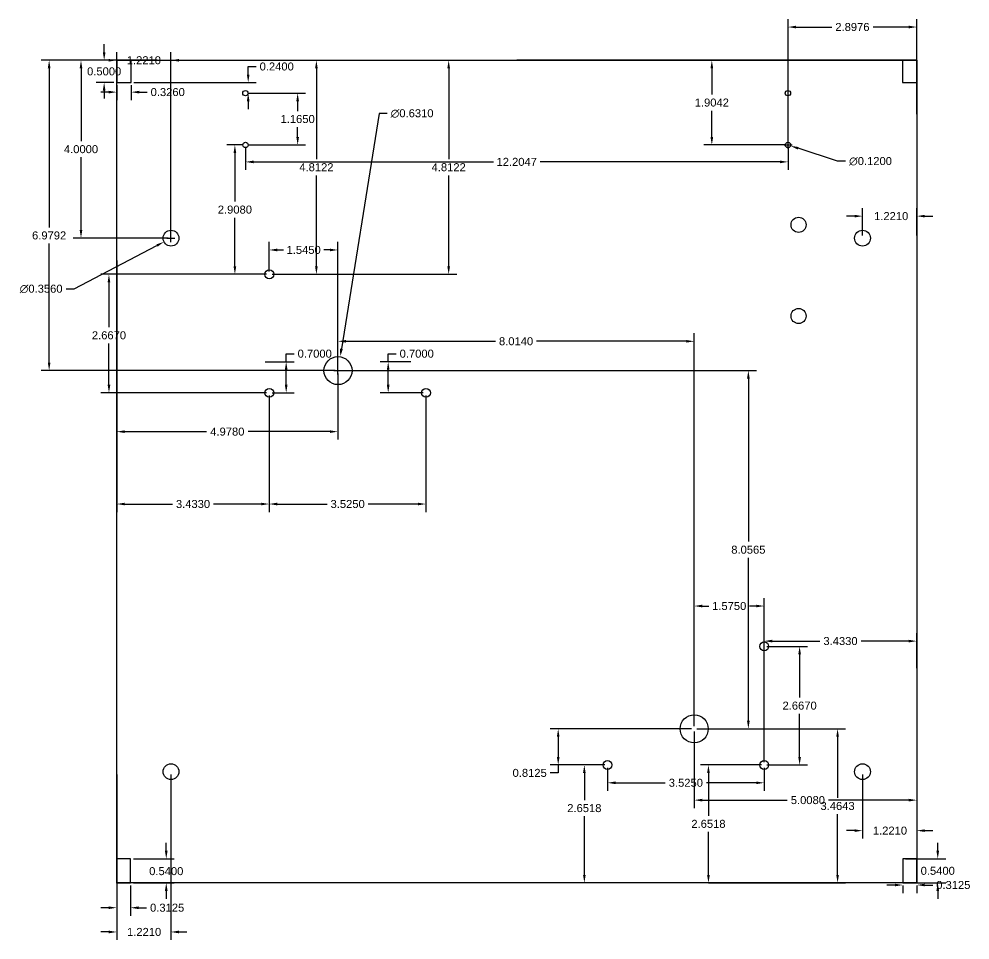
# Model space of a CAD drawing. Header units: inches. Extents: x 3.6 to 25, y 4.8 to 25.5.
import ezdxf

# ---------------------------------------------------------------- set-up
doc = ezdxf.new("R2010")
doc.units = ezdxf.units.IN
doc.header["$MEASUREMENT"] = 0
doc.layers.get('0').update_dxf_attribs({"color": 1})
doc.layers.add('dimensions', color=4, linetype='Continuous')
doc.layers.add('non-cut features', color=3, linetype='Continuous')
doc.styles.get("Standard").update_dxf_attribs({"font": 'Arial Regular.ttf'})
doc.dimstyles.get("Standard").update_dxf_attribs({"dimtxt": 0.18, "dimasz": 0.18, "dimexe": 0.18, "dimexo": 0.0625, "dimgap": 0.09, "dimtad": 0, "dimtih": 1, "dimtoh": 1, "dimdec": 4, "dimzin": 0, "dimdsep": 46, "dimtxsty": 'Standard', "dimcen": 0.09, "dimadec": 0, "dimazin": 0, "dimtfac": 1, "dimtdec": 4, "dimtofl": 0, "dimtmove": 0, "dimatfit": 3, "dimfxl": 1, "dimtolj": 1, "dimtzin": 0, "dimarcsym": 0})

# ---------------------------------------------------------------- blocks, each defined once
blk = doc.blocks.new('*D2')
at = {"layer": 'Defpoints', "color": 0, "transparency": 16777216}
for p in [(5.817, 24.573), (5.817, 20.573), (7.038, 20.573)]:
    blk.add_point(p, dxfattribs=at)
at = {"layer": 'dimensions', "color": 0, "lineweight": -2, "transparency": 16777216}
for p, q in [((5.817, 20.635), (5.817, 24.753)), ((7.038, 20.635), (7.038, 24.753)), ((5.637, 24.573), (5.457, 24.573)), ((7.218, 24.573), (7.398, 24.573))]:
    blk.add_line(p, q, dxfattribs=at)
at = {"layer": 'dimensions', "color": 0, "transparency": 16777216}
for points in [[(5.637, 24.603), (5.637, 24.543), (5.817, 24.573)], [(7.218, 24.603), (7.218, 24.543), (7.038, 24.573)]]:
    blk.add_solid(points, dxfattribs=at)
at = {"layer": 'dimensions', "color": 0, "transparency": 16777216, "insert": (6.428, 24.573), "char_height": 0.18, "attachment_point": 5}
blk.add_mtext('\\A1;1.2210', dxfattribs=at)
blk = doc.blocks.new('*D3')
at = {"layer": 'Defpoints', "color": 0, "transparency": 16777216}
for p in [(5.817, 19.573), (9.25, 17.094), (5.817, 14.593)]:
    blk.add_point(p, dxfattribs=at)
at = {"layer": 'dimensions', "color": 0, "lineweight": -2, "transparency": 16777216}
for p, q in [((5.817, 19.51), (5.817, 14.413)), ((9.25, 17.031), (9.25, 14.413)), ((5.997, 14.593), (7.072, 14.593)), ((9.07, 14.593), (7.996, 14.593))]:
    blk.add_line(p, q, dxfattribs=at)
at = {"layer": 'dimensions', "color": 0, "transparency": 16777216}
for points in [[(5.997, 14.623), (5.997, 14.563), (5.817, 14.593)], [(9.07, 14.623), (9.07, 14.563), (9.25, 14.593)]]:
    blk.add_solid(points, dxfattribs=at)
at = {"layer": 'dimensions', "color": 0, "transparency": 16777216, "insert": (7.534, 14.593), "char_height": 0.18, "attachment_point": 5}
blk.add_mtext('\\A1;3.4330', dxfattribs=at)
blk = doc.blocks.new('*D4')
at = {"layer": 'Defpoints', "color": 0, "transparency": 16777216}
for p in [(9.25, 17.094), (12.775, 17.094), (12.775, 14.593)]:
    blk.add_point(p, dxfattribs=at)
at = {"layer": 'dimensions', "color": 0, "lineweight": -2, "transparency": 16777216}
for p, q in [((9.25, 17.031), (9.25, 14.413)), ((12.775, 17.031), (12.775, 14.413)), ((9.43, 14.593), (10.551, 14.593)), ((12.595, 14.593), (11.475, 14.593))]:
    blk.add_line(p, q, dxfattribs=at)
at = {"layer": 'dimensions', "color": 0, "transparency": 16777216}
for points in [[(9.43, 14.623), (9.43, 14.563), (9.25, 14.593)], [(12.595, 14.623), (12.595, 14.563), (12.775, 14.593)]]:
    blk.add_solid(points, dxfattribs=at)
at = {"layer": 'dimensions', "color": 0, "transparency": 16777216, "insert": (11.013, 14.593), "char_height": 0.18, "attachment_point": 5}
blk.add_mtext('\\A1;3.5250', dxfattribs=at)
blk = doc.blocks.new('*D5')
at = {"layer": 'Defpoints', "color": 0, "transparency": 16777216}
for p in [(10.795, 17.594), (20.028, 17.594), (18.809, 9.537)]:
    blk.add_point(p, dxfattribs=at)
at = {"layer": 'dimensions', "color": 0, "lineweight": -2, "transparency": 16777216}
for p, q in [((10.858, 17.594), (20.208, 17.594)), ((20.028, 17.414), (20.028, 13.747)), ((20.028, 9.717), (20.028, 13.384)), ((18.872, 9.537), (20.208, 9.537))]:
    blk.add_line(p, q, dxfattribs=at)
at = {"layer": 'dimensions', "color": 0, "transparency": 16777216}
for points in [[(19.998, 17.414), (20.058, 17.414), (20.028, 17.594)], [(19.998, 9.717), (20.058, 9.717), (20.028, 9.537)]]:
    blk.add_solid(points, dxfattribs=at)
at = {"layer": 'dimensions', "color": 0, "transparency": 16777216, "insert": (20.028, 13.565), "char_height": 0.18, "attachment_point": 5}
blk.add_mtext('\\A1;8.0565', dxfattribs=at)
blk = doc.blocks.new('*D6')
at = {"layer": 'Defpoints', "color": 0, "transparency": 16777216}
for p in [(8.796, 24.573), (10.31, 24.573), (9.25, 19.76)]:
    blk.add_point(p, dxfattribs=at)
at = {"layer": 'dimensions', "color": 0, "lineweight": -2, "transparency": 16777216}
for p, q in [((8.858, 24.573), (10.49, 24.573)), ((10.31, 24.393), (10.31, 22.348)), ((10.31, 19.94), (10.31, 21.985)), ((9.313, 19.76), (10.49, 19.76))]:
    blk.add_line(p, q, dxfattribs=at)
at = {"layer": 'dimensions', "color": 0, "transparency": 16777216}
for points in [[(10.28, 24.393), (10.34, 24.393), (10.31, 24.573)], [(10.28, 19.94), (10.34, 19.94), (10.31, 19.76)]]:
    blk.add_solid(points, dxfattribs=at)
at = {"layer": 'dimensions', "color": 0, "transparency": 16777216, "insert": (10.31, 22.167), "char_height": 0.18, "attachment_point": 5}
blk.add_mtext('\\A1;4.8122', dxfattribs=at)
blk = doc.blocks.new('*D7')
at = {"layer": 'Defpoints', "color": 0, "transparency": 16777216}
for p in [(5.014, 24.573), (6.791, 24.573), (7.038, 20.573)]:
    blk.add_point(p, dxfattribs=at)
at = {"layer": 'dimensions', "color": 0, "lineweight": -2, "transparency": 16777216}
for p, q in [((6.729, 24.573), (4.834, 24.573)), ((5.014, 24.393), (5.014, 22.754)), ((5.014, 20.753), (5.014, 22.392)), ((6.976, 20.573), (4.834, 20.573))]:
    blk.add_line(p, q, dxfattribs=at)
at = {"layer": 'dimensions', "color": 0, "transparency": 16777216}
for points in [[(4.984, 24.393), (5.044, 24.393), (5.014, 24.573)], [(4.984, 20.753), (5.044, 20.753), (5.014, 20.573)]]:
    blk.add_solid(points, dxfattribs=at)
at = {"layer": 'dimensions', "color": 0, "transparency": 16777216, "insert": (5.014, 22.573), "char_height": 0.18, "attachment_point": 5}
blk.add_mtext('\\A1;4.0000', dxfattribs=at)
blk = doc.blocks.new('*D8')
at = {"layer": 'Defpoints', "color": 0, "transparency": 16777216}
for p in [(5.817, 20.135), (10.795, 17.594), (5.817, 16.221)]:
    blk.add_point(p, dxfattribs=at)
at = {"layer": 'dimensions', "color": 0, "lineweight": -2, "transparency": 16777216}
for p, q in [((5.817, 20.073), (5.817, 16.041)), ((10.795, 17.531), (10.795, 16.041)), ((5.997, 16.221), (7.839, 16.221)), ((10.615, 16.221), (8.773, 16.221))]:
    blk.add_line(p, q, dxfattribs=at)
at = {"layer": 'dimensions', "color": 0, "transparency": 16777216}
for points in [[(5.997, 16.251), (5.997, 16.191), (5.817, 16.221)], [(10.615, 16.251), (10.615, 16.191), (10.795, 16.221)]]:
    blk.add_solid(points, dxfattribs=at)
at = {"layer": 'dimensions', "color": 0, "transparency": 16777216, "insert": (8.306, 16.221), "char_height": 0.18, "attachment_point": 5}
blk.add_mtext('\\A1;4.9780', dxfattribs=at)
blk = doc.blocks.new('*D9')
at = {"layer": 'Defpoints', "color": 0, "transparency": 16777216}
for p in [(4.297, 24.573), (5.817, 24.573), (10.795, 17.594)]:
    blk.add_point(p, dxfattribs=at)
at = {"layer": 'dimensions', "color": 0, "lineweight": -2, "transparency": 16777216}
for p, q in [((5.755, 24.573), (4.117, 24.573)), ((4.297, 24.393), (4.297, 20.815)), ((4.297, 17.774), (4.297, 20.452)), ((10.733, 17.594), (4.117, 17.594))]:
    blk.add_line(p, q, dxfattribs=at)
at = {"layer": 'dimensions', "color": 0, "transparency": 16777216}
for points in [[(4.267, 24.393), (4.327, 24.393), (4.297, 24.573)], [(4.267, 17.774), (4.327, 17.774), (4.297, 17.594)]]:
    blk.add_solid(points, dxfattribs=at)
at = {"layer": 'dimensions', "color": 0, "transparency": 16777216, "insert": (4.297, 20.633), "char_height": 0.18, "attachment_point": 5}
blk.add_mtext('\\A1;6.9792', dxfattribs=at)
blk = doc.blocks.new('*D10')
at = {"layer": 'Defpoints', "color": 0, "transparency": 16777216}
for p in [(9.25, 19.76), (5.643, 17.094), (9.25, 17.094)]:
    blk.add_point(p, dxfattribs=at)
at = {"layer": 'dimensions', "color": 0, "lineweight": -2, "transparency": 16777216}
for p, q in [((9.188, 19.76), (5.463, 19.76)), ((5.643, 19.58), (5.643, 18.568)), ((5.643, 17.274), (5.643, 18.206)), ((9.188, 17.094), (5.463, 17.094))]:
    blk.add_line(p, q, dxfattribs=at)
at = {"layer": 'dimensions', "color": 0, "transparency": 16777216}
for points in [[(5.613, 19.58), (5.673, 19.58), (5.643, 19.76)], [(5.613, 17.274), (5.673, 17.274), (5.643, 17.094)]]:
    blk.add_solid(points, dxfattribs=at)
at = {"layer": 'dimensions', "color": 0, "transparency": 16777216, "insert": (5.643, 18.387), "char_height": 0.18, "attachment_point": 5}
blk.add_mtext('\\A1;2.6670', dxfattribs=at)
blk = doc.blocks.new('*D11')
at = {"layer": 'Defpoints', "color": 0, "transparency": 16777216}
for p in [(20.384, 11.392), (20.384, 8.725), (21.181, 8.725)]:
    blk.add_point(p, dxfattribs=at)
at = {"layer": 'dimensions', "color": 0, "lineweight": -2, "transparency": 16777216}
for p, q in [((20.447, 11.392), (21.361, 11.392)), ((21.181, 11.212), (21.181, 10.239)), ((21.181, 8.905), (21.181, 9.877)), ((20.447, 8.725), (21.361, 8.725))]:
    blk.add_line(p, q, dxfattribs=at)
at = {"layer": 'dimensions', "color": 0, "transparency": 16777216}
for points in [[(21.151, 11.212), (21.211, 11.212), (21.181, 11.392)], [(21.151, 8.905), (21.211, 8.905), (21.181, 8.725)]]:
    blk.add_solid(points, dxfattribs=at)
at = {"layer": 'dimensions', "color": 0, "transparency": 16777216, "insert": (21.181, 10.058), "char_height": 0.18, "attachment_point": 5}
blk.add_mtext('\\A1;2.6670', dxfattribs=at)
blk = doc.blocks.new('*D12')
at = {"layer": 'Defpoints', "color": 0, "transparency": 16777216}
for p in [(23.817, 11.573), (18.809, 9.537), (23.817, 7.933)]:
    blk.add_point(p, dxfattribs=at)
at = {"layer": 'dimensions', "color": 0, "lineweight": -2, "transparency": 16777216}
for p, q in [((23.817, 11.51), (23.817, 7.753)), ((18.809, 9.475), (18.809, 7.753)), ((18.989, 7.933), (20.904, 7.933)), ((23.637, 7.933), (21.829, 7.933))]:
    blk.add_line(p, q, dxfattribs=at)
at = {"layer": 'dimensions', "color": 0, "transparency": 16777216}
for points in [[(18.989, 7.963), (18.989, 7.903), (18.809, 7.933)], [(23.637, 7.963), (23.637, 7.903), (23.817, 7.933)]]:
    blk.add_solid(points, dxfattribs=at)
at = {"layer": 'dimensions', "color": 0, "transparency": 16777216, "insert": (21.367, 7.933), "char_height": 0.18, "attachment_point": 5}
blk.add_mtext('\\A1;5.0080', dxfattribs=at)
blk = doc.blocks.new('*D13')
at = {"layer": 'Defpoints', "color": 0, "transparency": 16777216}
for p in [(18.809, 9.537), (19.067, 6.073), (22.035, 6.073)]:
    blk.add_point(p, dxfattribs=at)
at = {"layer": 'dimensions', "color": 0, "lineweight": -2, "transparency": 16777216}
for p, q in [((18.872, 9.537), (22.215, 9.537)), ((22.035, 9.357), (22.035, 7.982)), ((22.035, 6.253), (22.035, 7.62)), ((19.13, 6.073), (22.215, 6.073))]:
    blk.add_line(p, q, dxfattribs=at)
at = {"layer": 'dimensions', "color": 0, "transparency": 16777216}
for points in [[(22.005, 9.357), (22.065, 9.357), (22.035, 9.537)], [(22.005, 6.253), (22.065, 6.253), (22.035, 6.073)]]:
    blk.add_solid(points, dxfattribs=at)
at = {"layer": 'dimensions', "color": 0, "transparency": 16777216, "insert": (22.035, 7.801), "char_height": 0.18, "attachment_point": 5}
blk.add_mtext('\\A1;3.4643', dxfattribs=at)
blk = doc.blocks.new('*D14')
at = {"layer": 'Defpoints', "color": 0, "transparency": 16777216}
for p in [(22.596, 8.573), (23.817, 8.573), (23.817, 7.247)]:
    blk.add_point(p, dxfattribs=at)
at = {"layer": 'dimensions', "color": 0, "lineweight": -2, "transparency": 16777216}
for p, q in [((22.596, 8.51), (22.596, 7.067)), ((23.817, 8.51), (23.817, 7.067)), ((22.416, 7.247), (22.236, 7.247)), ((23.997, 7.247), (24.177, 7.247))]:
    blk.add_line(p, q, dxfattribs=at)
at = {"layer": 'dimensions', "color": 0, "transparency": 16777216}
for points in [[(22.416, 7.277), (22.416, 7.217), (22.596, 7.247)], [(23.997, 7.277), (23.997, 7.217), (23.817, 7.247)]]:
    blk.add_solid(points, dxfattribs=at)
at = {"layer": 'dimensions', "color": 0, "transparency": 16777216, "insert": (23.214, 7.247), "char_height": 0.18, "attachment_point": 5}
blk.add_mtext('\\A1;1.2210', dxfattribs=at)
blk = doc.blocks.new('*D15')
at = {"layer": 'Defpoints', "color": 0, "transparency": 16777216}
for p in [(18.809, 9.537), (15.75, 8.725), (16.859, 8.725)]:
    blk.add_point(p, dxfattribs=at)
at = {"layer": 'dimensions', "color": 0, "lineweight": -2, "transparency": 16777216}
for p, q in [((18.747, 9.537), (15.57, 9.537)), ((15.75, 9.357), (15.75, 8.905)), ((16.797, 8.725), (15.57, 8.725)), ((15.75, 8.725), (15.75, 8.545)), ((15.75, 8.545), (15.57, 8.545))]:
    blk.add_line(p, q, dxfattribs=at)
at = {"layer": 'dimensions', "color": 0, "transparency": 16777216}
for points in [[(15.72, 9.357), (15.78, 9.357), (15.75, 9.537)], [(15.72, 8.905), (15.78, 8.905), (15.75, 8.725)]]:
    blk.add_solid(points, dxfattribs=at)
at = {"layer": 'dimensions', "color": 0, "transparency": 16777216, "insert": (15.108, 8.545), "char_height": 0.18, "attachment_point": 5}
blk.add_mtext('\\A1;0.8125', dxfattribs=at)
blk = doc.blocks.new('*D16')
at = {"layer": 'Defpoints', "color": 0, "transparency": 16777216}
for p in [(18.809, 12.299), (20.384, 11.392), (18.809, 9.537)]:
    blk.add_point(p, dxfattribs=at)
at = {"layer": 'dimensions', "color": 0, "lineweight": -2, "transparency": 16777216}
for p, q in [((18.809, 9.6), (18.809, 12.479)), ((20.384, 11.454), (20.384, 12.479)), ((18.989, 12.299), (19.142, 12.299)), ((20.204, 12.299), (20.051, 12.299))]:
    blk.add_line(p, q, dxfattribs=at)
at = {"layer": 'dimensions', "color": 0, "transparency": 16777216}
for points in [[(18.989, 12.329), (18.989, 12.269), (18.809, 12.299)], [(20.204, 12.329), (20.204, 12.269), (20.384, 12.299)]]:
    blk.add_solid(points, dxfattribs=at)
at = {"layer": 'dimensions', "color": 0, "transparency": 16777216, "insert": (19.597, 12.299), "char_height": 0.18, "attachment_point": 5}
blk.add_mtext('\\A1;1.5750', dxfattribs=at)
blk = doc.blocks.new('*D17')
at = {"layer": 'Defpoints', "color": 0, "transparency": 16777216}
for p in [(5.817, 8.573), (7.038, 8.573), (5.817, 4.968)]:
    blk.add_point(p, dxfattribs=at)
at = {"layer": 'dimensions', "color": 0, "lineweight": -2, "transparency": 16777216}
for p, q in [((5.817, 8.51), (5.817, 4.788)), ((7.038, 8.51), (7.038, 4.788)), ((5.637, 4.968), (5.457, 4.968)), ((7.218, 4.968), (7.398, 4.968))]:
    blk.add_line(p, q, dxfattribs=at)
at = {"layer": 'dimensions', "color": 0, "transparency": 16777216}
for points in [[(5.637, 4.998), (5.637, 4.938), (5.817, 4.968)], [(7.218, 4.998), (7.218, 4.938), (7.038, 4.968)]]:
    blk.add_solid(points, dxfattribs=at)
at = {"layer": 'dimensions', "color": 0, "transparency": 16777216, "insert": (6.434, 4.968), "char_height": 0.18, "attachment_point": 5}
blk.add_mtext('\\A1;1.2210', dxfattribs=at)
blk = doc.blocks.new('*D18')
at = {"layer": 'Defpoints', "color": 0, "transparency": 16777216}
for p in [(7.196, 20.655), (6.881, 20.49)]:
    blk.add_point(p, dxfattribs=at)
at = {"layer": 'dimensions', "color": 0, "lineweight": -2, "transparency": 16777216}
for p, q in [((6.948, 20.573), (7.128, 20.573)), ((7.038, 20.483), (7.038, 20.663)), ((4.857, 19.43), (6.721, 20.407)), ((4.677, 19.43), (4.857, 19.43))]:
    blk.add_line(p, q, dxfattribs=at)
at = {"layer": 'dimensions', "color": 0, "transparency": 16777216}
blk.add_solid([(6.707, 20.433), (6.735, 20.38), (6.881, 20.49)], dxfattribs=at)
at = {"layer": 'dimensions', "color": 0, "transparency": 16777216, "insert": (4.117, 19.43), "char_height": 0.18, "attachment_point": 5}
blk.add_mtext('\\A1;∅0.3560', dxfattribs=at)
blk = doc.blocks.new('*D19')
at = {"layer": 'Defpoints', "color": 0, "transparency": 16777216}
for p in [(23.817, 21.068), (22.596, 20.573), (23.817, 20.573)]:
    blk.add_point(p, dxfattribs=at)
at = {"layer": 'dimensions', "color": 0, "lineweight": -2, "transparency": 16777216}
for p, q in [((22.596, 20.635), (22.596, 21.248)), ((23.817, 20.635), (23.817, 21.248)), ((22.416, 21.068), (22.236, 21.068)), ((23.997, 21.068), (24.177, 21.068))]:
    blk.add_line(p, q, dxfattribs=at)
at = {"layer": 'dimensions', "color": 0, "transparency": 16777216}
for points in [[(22.416, 21.098), (22.416, 21.038), (22.596, 21.068)], [(23.997, 21.098), (23.997, 21.038), (23.817, 21.068)]]:
    blk.add_solid(points, dxfattribs=at)
at = {"layer": 'dimensions', "color": 0, "transparency": 16777216, "insert": (23.241, 21.068), "char_height": 0.18, "attachment_point": 5}
blk.add_mtext('\\A1;1.2210', dxfattribs=at)
blk = doc.blocks.new('*D20')
at = {"layer": 'Defpoints', "color": 0, "transparency": 16777216}
for p in [(23.817, 11.51), (23.817, 10.841), (20.384, 8.725)]:
    blk.add_point(p, dxfattribs=at)
at = {"layer": 'dimensions', "color": 0, "lineweight": -2, "transparency": 16777216}
for p, q in [((20.384, 8.787), (20.384, 11.69)), ((23.817, 10.904), (23.817, 11.69)), ((20.564, 11.51), (21.639, 11.51)), ((23.637, 11.51), (22.563, 11.51))]:
    blk.add_line(p, q, dxfattribs=at)
at = {"layer": 'dimensions', "color": 0, "transparency": 16777216}
for points in [[(20.564, 11.54), (20.564, 11.48), (20.384, 11.51)], [(23.637, 11.54), (23.637, 11.48), (23.817, 11.51)]]:
    blk.add_solid(points, dxfattribs=at)
at = {"layer": 'dimensions', "color": 0, "transparency": 16777216, "insert": (22.101, 11.51), "char_height": 0.18, "attachment_point": 5}
blk.add_mtext('\\A1;3.4330', dxfattribs=at)
blk = doc.blocks.new('*D21')
at = {"layer": 'Defpoints', "color": 0, "transparency": 16777216}
for p in [(18.809, 18.253), (10.795, 17.594), (18.809, 9.537)]:
    blk.add_point(p, dxfattribs=at)
at = {"layer": 'dimensions', "color": 0, "lineweight": -2, "transparency": 16777216}
for p, q in [((10.795, 17.656), (10.795, 18.433)), ((18.809, 9.6), (18.809, 18.433)), ((10.975, 18.253), (14.34, 18.253)), ((18.629, 18.253), (15.264, 18.253))]:
    blk.add_line(p, q, dxfattribs=at)
at = {"layer": 'dimensions', "color": 0, "transparency": 16777216}
for points in [[(10.975, 18.283), (10.975, 18.223), (10.795, 18.253)], [(18.629, 18.283), (18.629, 18.223), (18.809, 18.253)]]:
    blk.add_solid(points, dxfattribs=at)
at = {"layer": 'dimensions', "color": 0, "transparency": 16777216, "insert": (14.802, 18.253), "char_height": 0.18, "attachment_point": 5}
blk.add_mtext('\\A1;8.0140', dxfattribs=at)
blk = doc.blocks.new('*D22')
at = {"layer": 'Defpoints', "color": 0, "transparency": 16777216}
for p in [(9.095, 17.794), (9.63, 17.794), (9.25, 17.094)]:
    blk.add_point(p, dxfattribs=at)
at = {"layer": 'dimensions', "color": 0, "lineweight": -2, "transparency": 16777216}
for p, q in [((9.63, 17.794), (9.63, 17.974)), ((9.63, 17.974), (9.81, 17.974)), ((9.158, 17.794), (9.81, 17.794)), ((9.63, 17.274), (9.63, 17.614)), ((9.313, 17.094), (9.81, 17.094))]:
    blk.add_line(p, q, dxfattribs=at)
at = {"layer": 'dimensions', "color": 0, "transparency": 16777216}
for points in [[(9.6, 17.614), (9.66, 17.614), (9.63, 17.794)], [(9.6, 17.274), (9.66, 17.274), (9.63, 17.094)]]:
    blk.add_solid(points, dxfattribs=at)
at = {"layer": 'dimensions', "color": 0, "transparency": 16777216, "insert": (10.272, 17.974), "char_height": 0.18, "attachment_point": 5}
blk.add_mtext('\\A1;0.7000', dxfattribs=at)
blk = doc.blocks.new('*D23')
at = {"layer": 'Defpoints', "color": 0, "transparency": 16777216}
for p in [(11.925, 17.794), (12.495, 17.794), (12.775, 17.094)]:
    blk.add_point(p, dxfattribs=at)
at = {"layer": 'dimensions', "color": 0, "lineweight": -2, "transparency": 16777216}
for p, q in [((11.925, 17.794), (11.925, 17.974)), ((11.925, 17.974), (12.105, 17.974)), ((12.433, 17.794), (11.745, 17.794)), ((11.925, 17.274), (11.925, 17.614)), ((12.713, 17.094), (11.745, 17.094))]:
    blk.add_line(p, q, dxfattribs=at)
at = {"layer": 'dimensions', "color": 0, "transparency": 16777216}
for points in [[(11.895, 17.614), (11.955, 17.614), (11.925, 17.794)], [(11.895, 17.274), (11.955, 17.274), (11.925, 17.094)]]:
    blk.add_solid(points, dxfattribs=at)
at = {"layer": 'dimensions', "color": 0, "transparency": 16777216, "insert": (12.567, 17.974), "char_height": 0.18, "attachment_point": 5}
blk.add_mtext('\\A1;0.7000', dxfattribs=at)
blk = doc.blocks.new('*D24')
at = {"layer": 'Defpoints', "color": 0, "transparency": 16777216}
for p in [(10.845, 17.905), (10.745, 17.282)]:
    blk.add_point(p, dxfattribs=at)
at = {"layer": 'dimensions', "color": 0, "lineweight": -2, "transparency": 16777216}
for p, q in [((11.722, 23.376), (10.874, 18.083)), ((11.902, 23.376), (11.722, 23.376)), ((10.705, 17.594), (10.885, 17.594)), ((10.795, 17.504), (10.795, 17.684))]:
    blk.add_line(p, q, dxfattribs=at)
at = {"layer": 'dimensions', "color": 0, "transparency": 16777216}
blk.add_solid([(10.844, 18.088), (10.903, 18.078), (10.845, 17.905)], dxfattribs=at)
at = {"layer": 'dimensions', "color": 0, "transparency": 16777216, "insert": (12.463, 23.376), "char_height": 0.18, "attachment_point": 5}
blk.add_mtext('\\A1;∅0.6310', dxfattribs=at)
blk = doc.blocks.new('*D25')
at = {"layer": 'Defpoints', "color": 0, "transparency": 16777216}
for p in [(10.795, 20.307), (9.25, 19.76), (10.795, 17.594)]:
    blk.add_point(p, dxfattribs=at)
at = {"layer": 'dimensions', "color": 0, "lineweight": -2, "transparency": 16777216}
for p, q in [((9.25, 19.823), (9.25, 20.487)), ((10.795, 17.656), (10.795, 20.487)), ((9.43, 20.307), (9.568, 20.307)), ((10.615, 20.307), (10.477, 20.307))]:
    blk.add_line(p, q, dxfattribs=at)
at = {"layer": 'dimensions', "color": 0, "transparency": 16777216}
for points in [[(9.43, 20.337), (9.43, 20.277), (9.25, 20.307)], [(10.615, 20.337), (10.615, 20.277), (10.795, 20.307)]]:
    blk.add_solid(points, dxfattribs=at)
at = {"layer": 'dimensions', "color": 0, "transparency": 16777216, "insert": (10.023, 20.307), "char_height": 0.18, "attachment_point": 5}
blk.add_mtext('\\A1;1.5450', dxfattribs=at)
blk = doc.blocks.new('*D26')
at = {"layer": 'Defpoints', "color": 0, "transparency": 16777216}
for p in [(5.535, 24.573), (5.817, 24.573), (5.817, 24.073)]:
    blk.add_point(p, dxfattribs=at)
at = {"layer": 'dimensions', "color": 0, "lineweight": -2, "transparency": 16777216}
for p, q in [((5.535, 24.753), (5.535, 24.933)), ((5.755, 24.573), (5.355, 24.573)), ((5.755, 24.073), (5.355, 24.073)), ((5.535, 23.893), (5.535, 23.713))]:
    blk.add_line(p, q, dxfattribs=at)
at = {"layer": 'dimensions', "color": 0, "transparency": 16777216}
for points in [[(5.505, 24.753), (5.565, 24.753), (5.535, 24.573)], [(5.505, 23.893), (5.565, 23.893), (5.535, 24.073)]]:
    blk.add_solid(points, dxfattribs=at)
at = {"layer": 'dimensions', "color": 0, "transparency": 16777216, "insert": (5.535, 24.323), "char_height": 0.18, "attachment_point": 5}
blk.add_mtext('\\A1;0.5000', dxfattribs=at)
blk = doc.blocks.new('*D27')
at = {"layer": 'Defpoints', "color": 0, "transparency": 16777216}
for p in [(5.817, 24.073), (6.143, 24.073), (6.143, 23.857)]:
    blk.add_point(p, dxfattribs=at)
at = {"layer": 'dimensions', "color": 0, "lineweight": -2, "transparency": 16777216}
for p, q in [((5.817, 24.01), (5.817, 23.677)), ((6.143, 24.011), (6.143, 23.677)), ((5.637, 23.857), (5.457, 23.857)), ((6.323, 23.857), (6.503, 23.857))]:
    blk.add_line(p, q, dxfattribs=at)
at = {"layer": 'dimensions', "color": 0, "transparency": 16777216}
for points in [[(5.637, 23.887), (5.637, 23.827), (5.817, 23.857)], [(6.323, 23.887), (6.323, 23.827), (6.143, 23.857)]]:
    blk.add_solid(points, dxfattribs=at)
at = {"layer": 'dimensions', "color": 0, "transparency": 16777216, "insert": (6.965, 23.857), "char_height": 0.18, "attachment_point": 5}
blk.add_mtext('\\A1;0.3260', dxfattribs=at)
blk = doc.blocks.new('*D29')
at = {"layer": 'Defpoints', "color": 0, "transparency": 16777216}
for p in [(6.13, 6.613), (6.13, 6.073), (6.932, 6.073)]:
    blk.add_point(p, dxfattribs=at)
at = {"layer": 'dimensions', "color": 0, "lineweight": -2, "transparency": 16777216}
for p, q in [((6.932, 6.793), (6.932, 6.973)), ((6.192, 6.613), (7.112, 6.613)), ((6.192, 6.073), (7.112, 6.073)), ((6.932, 5.893), (6.932, 5.713))]:
    blk.add_line(p, q, dxfattribs=at)
at = {"layer": 'dimensions', "color": 0, "transparency": 16777216}
for points in [[(6.902, 6.793), (6.962, 6.793), (6.932, 6.613)], [(6.902, 5.893), (6.962, 5.893), (6.932, 6.073)]]:
    blk.add_solid(points, dxfattribs=at)
at = {"layer": 'dimensions', "color": 0, "transparency": 16777216, "insert": (6.932, 6.335), "char_height": 0.18, "attachment_point": 5}
blk.add_mtext('\\A1;0.5400', dxfattribs=at)
blk = doc.blocks.new('*D30')
at = {"layer": 'Defpoints', "color": 0, "transparency": 16777216}
for p in [(23.504, 6.613), (23.505, 6.073), (24.289, 6.073)]:
    blk.add_point(p, dxfattribs=at)
at = {"layer": 'dimensions', "color": 0, "lineweight": -2, "transparency": 16777216}
for p, q in [((24.289, 6.793), (24.289, 6.973)), ((23.566, 6.613), (24.469, 6.613)), ((23.567, 6.073), (24.469, 6.073)), ((24.289, 5.893), (24.289, 5.713))]:
    blk.add_line(p, q, dxfattribs=at)
at = {"layer": 'dimensions', "color": 0, "transparency": 16777216}
for points in [[(24.259, 6.793), (24.319, 6.793), (24.289, 6.613)], [(24.259, 5.893), (24.319, 5.893), (24.289, 6.073)]]:
    blk.add_solid(points, dxfattribs=at)
at = {"layer": 'dimensions', "color": 0, "transparency": 16777216, "insert": (24.289, 6.343), "char_height": 0.18, "attachment_point": 5}
blk.add_mtext('\\A1;0.5400', dxfattribs=at)
blk = doc.blocks.new('*D31')
at = {"layer": 'Defpoints', "color": 0, "transparency": 16777216}
for p in [(23.505, 6.073), (23.817, 6.073), (23.817, 6.024)]:
    blk.add_point(p, dxfattribs=at)
at = {"layer": 'dimensions', "color": 0, "lineweight": -2, "transparency": 16777216}
for p, q in [((23.325, 6.024), (23.145, 6.024)), ((23.505, 6.01), (23.505, 5.844)), ((23.817, 6.01), (23.817, 5.844)), ((23.997, 6.024), (24.177, 6.024))]:
    blk.add_line(p, q, dxfattribs=at)
at = {"layer": 'dimensions', "color": 0, "transparency": 16777216}
for points in [[(23.325, 6.054), (23.325, 5.994), (23.505, 6.024)], [(23.997, 6.054), (23.997, 5.994), (23.817, 6.024)]]:
    blk.add_solid(points, dxfattribs=at)
at = {"layer": 'dimensions', "color": 0, "transparency": 16777216, "insert": (24.639, 6.024), "char_height": 0.18, "attachment_point": 5}
blk.add_mtext('\\A1;0.3125', dxfattribs=at)
blk = doc.blocks.new('*D32')
at = {"layer": 'Defpoints', "color": 0, "transparency": 16777216}
for p in [(5.817, 6.073), (6.13, 6.073), (6.13, 5.513)]:
    blk.add_point(p, dxfattribs=at)
at = {"layer": 'dimensions', "color": 0, "lineweight": -2, "transparency": 16777216}
for p, q in [((5.817, 6.01), (5.817, 5.333)), ((6.13, 6.011), (6.13, 5.333)), ((5.637, 5.513), (5.457, 5.513)), ((6.31, 5.513), (6.49, 5.513))]:
    blk.add_line(p, q, dxfattribs=at)
at = {"layer": 'dimensions', "color": 0, "transparency": 16777216}
for points in [[(5.637, 5.543), (5.637, 5.483), (5.817, 5.513)], [(6.31, 5.543), (6.31, 5.483), (6.13, 5.513)]]:
    blk.add_solid(points, dxfattribs=at)
at = {"layer": 'dimensions', "color": 0, "transparency": 16777216, "insert": (6.952, 5.513), "char_height": 0.18, "attachment_point": 5}
blk.add_mtext('\\A1;0.3125', dxfattribs=at)
blk = doc.blocks.new('*D33')
at = {"layer": 'Defpoints', "color": 0, "transparency": 16777216}
for p in [(16.859, 8.725), (20.384, 8.725), (20.384, 8.323)]:
    blk.add_point(p, dxfattribs=at)
at = {"layer": 'dimensions', "color": 0, "lineweight": -2, "transparency": 16777216}
for p, q in [((16.859, 8.662), (16.859, 8.143)), ((20.384, 8.662), (20.384, 8.143)), ((17.039, 8.323), (18.16, 8.323)), ((20.204, 8.323), (19.084, 8.323))]:
    blk.add_line(p, q, dxfattribs=at)
at = {"layer": 'dimensions', "color": 0, "transparency": 16777216}
for points in [[(17.039, 8.353), (17.039, 8.293), (16.859, 8.323)], [(20.204, 8.353), (20.204, 8.293), (20.384, 8.323)]]:
    blk.add_solid(points, dxfattribs=at)
at = {"layer": 'dimensions', "color": 0, "transparency": 16777216, "insert": (18.622, 8.323), "char_height": 0.18, "attachment_point": 5}
blk.add_mtext('\\A1;3.5250', dxfattribs=at)
blk = doc.blocks.new('*D34')
at = {"layer": 'Defpoints', "color": 0, "transparency": 16777216}
for p in [(15.559, 24.573), (19.206, 24.573), (20.92, 22.669)]:
    blk.add_point(p, dxfattribs=at)
at = {"layer": 'dimensions', "color": 0, "lineweight": -2, "transparency": 16777216}
for p, q in [((15.622, 24.573), (19.386, 24.573)), ((19.206, 24.393), (19.206, 23.802)), ((19.206, 22.849), (19.206, 23.439)), ((20.857, 22.669), (19.026, 22.669))]:
    blk.add_line(p, q, dxfattribs=at)
at = {"layer": 'dimensions', "color": 0, "transparency": 16777216}
for points in [[(19.176, 24.393), (19.236, 24.393), (19.206, 24.573)], [(19.176, 22.849), (19.236, 22.849), (19.206, 22.669)]]:
    blk.add_solid(points, dxfattribs=at)
at = {"layer": 'dimensions', "color": 0, "transparency": 16777216, "insert": (19.206, 23.621), "char_height": 0.18, "attachment_point": 5}
blk.add_mtext('\\A1;1.9042', dxfattribs=at)
blk = doc.blocks.new('*D35')
at = {"layer": 'Defpoints', "color": 0, "transparency": 16777216}
for p in [(8.715, 22.669), (20.92, 22.669), (20.92, 22.288)]:
    blk.add_point(p, dxfattribs=at)
at = {"layer": 'dimensions', "color": 0, "lineweight": -2, "transparency": 16777216}
for p, q in [((8.715, 22.606), (8.715, 22.108)), ((20.92, 22.606), (20.92, 22.108)), ((8.895, 22.288), (14.293, 22.288)), ((20.74, 22.288), (15.342, 22.288))]:
    blk.add_line(p, q, dxfattribs=at)
at = {"layer": 'dimensions', "color": 0, "transparency": 16777216}
for points in [[(8.895, 22.318), (8.895, 22.258), (8.715, 22.288)], [(20.74, 22.318), (20.74, 22.258), (20.92, 22.288)]]:
    blk.add_solid(points, dxfattribs=at)
at = {"layer": 'dimensions', "color": 0, "transparency": 16777216, "insert": (14.817, 22.288), "char_height": 0.18, "attachment_point": 5}
blk.add_mtext('\\A1;12.2047', dxfattribs=at)
blk = doc.blocks.new('*D36')
at = {"layer": 'Defpoints', "color": 0, "transparency": 16777216}
for p in [(23.817, 25.321), (23.817, 23.299), (20.92, 22.669)]:
    blk.add_point(p, dxfattribs=at)
at = {"layer": 'dimensions', "color": 0, "lineweight": -2, "transparency": 16777216}
for p, q in [((20.92, 22.731), (20.92, 25.501)), ((23.817, 23.361), (23.817, 25.501)), ((21.1, 25.321), (21.903, 25.321)), ((23.637, 25.321), (22.834, 25.321))]:
    blk.add_line(p, q, dxfattribs=at)
at = {"layer": 'dimensions', "color": 0, "transparency": 16777216}
for points in [[(21.1, 25.351), (21.1, 25.291), (20.92, 25.321)], [(23.637, 25.351), (23.637, 25.291), (23.817, 25.321)]]:
    blk.add_solid(points, dxfattribs=at)
at = {"layer": 'dimensions', "color": 0, "transparency": 16777216, "insert": (22.369, 25.321), "char_height": 0.18, "attachment_point": 5}
blk.add_mtext('\\A1;2.8976', dxfattribs=at)
blk = doc.blocks.new('*D37')
at = {"layer": 'Defpoints', "color": 0, "transparency": 16777216}
for p in [(8.715, 22.669), (8.476, 19.76), (9.25, 19.76)]:
    blk.add_point(p, dxfattribs=at)
at = {"layer": 'dimensions', "color": 0, "lineweight": -2, "transparency": 16777216}
for p, q in [((8.653, 22.669), (8.296, 22.669)), ((8.476, 22.489), (8.476, 21.396)), ((8.476, 19.94), (8.476, 21.033)), ((9.188, 19.76), (8.296, 19.76))]:
    blk.add_line(p, q, dxfattribs=at)
at = {"layer": 'dimensions', "color": 0, "transparency": 16777216}
for points in [[(8.446, 22.489), (8.506, 22.489), (8.476, 22.669)], [(8.446, 19.94), (8.506, 19.94), (8.476, 19.76)]]:
    blk.add_solid(points, dxfattribs=at)
at = {"layer": 'dimensions', "color": 0, "transparency": 16777216, "insert": (8.476, 21.214), "char_height": 0.18, "attachment_point": 5}
blk.add_mtext('\\A1;2.9080', dxfattribs=at)
blk = doc.blocks.new('*D40')
at = {"layer": 'Defpoints', "color": 0, "transparency": 16777216}
for p in [(8.713, 23.833), (9.888, 23.833), (8.715, 22.669)]:
    blk.add_point(p, dxfattribs=at)
at = {"layer": 'dimensions', "color": 0, "lineweight": -2, "transparency": 16777216}
for p, q in [((8.775, 23.833), (10.068, 23.833)), ((9.888, 23.653), (9.888, 23.432)), ((9.888, 22.849), (9.888, 23.07)), ((8.778, 22.669), (10.068, 22.669))]:
    blk.add_line(p, q, dxfattribs=at)
at = {"layer": 'dimensions', "color": 0, "transparency": 16777216}
for points in [[(9.858, 23.653), (9.918, 23.653), (9.888, 23.833)], [(9.858, 22.849), (9.918, 22.849), (9.888, 22.669)]]:
    blk.add_solid(points, dxfattribs=at)
at = {"layer": 'dimensions', "color": 0, "transparency": 16777216, "insert": (9.888, 23.251), "char_height": 0.18, "attachment_point": 5}
blk.add_mtext('\\A1;1.1650', dxfattribs=at)
blk = doc.blocks.new('*D41')
at = {"layer": 'Defpoints', "color": 0, "transparency": 16777216}
for p in [(6.143, 24.073), (8.775, 24.073), (8.713, 23.833)]:
    blk.add_point(p, dxfattribs=at)
at = {"layer": 'dimensions', "color": 0, "lineweight": -2, "transparency": 16777216}
for p, q in [((8.775, 24.253), (8.775, 24.433)), ((8.775, 24.433), (8.955, 24.433)), ((6.206, 24.073), (8.955, 24.073)), ((8.775, 23.833), (8.955, 23.833)), ((8.775, 23.653), (8.775, 23.473))]:
    blk.add_line(p, q, dxfattribs=at)
at = {"layer": 'dimensions', "color": 0, "transparency": 16777216}
for points in [[(8.745, 24.253), (8.805, 24.253), (8.775, 24.073)], [(8.745, 23.653), (8.805, 23.653), (8.775, 23.833)]]:
    blk.add_solid(points, dxfattribs=at)
at = {"layer": 'dimensions', "color": 0, "transparency": 16777216, "insert": (9.417, 24.433), "char_height": 0.18, "attachment_point": 5}
blk.add_mtext('\\A1;0.2400', dxfattribs=at)
blk = doc.blocks.new('*D42')
at = {"layer": 'Defpoints', "color": 0, "transparency": 16777216}
for p in [(20.863, 22.687), (20.977, 22.65)]:
    blk.add_point(p, dxfattribs=at)
at = {"layer": 'dimensions', "color": 0, "lineweight": -2, "transparency": 16777216}
for p, q in [((20.92, 22.579), (20.92, 22.759)), ((20.83, 22.669), (21.01, 22.669)), ((22.036, 22.301), (21.148, 22.593)), ((22.216, 22.301), (22.036, 22.301))]:
    blk.add_line(p, q, dxfattribs=at)
at = {"layer": 'dimensions', "color": 0, "transparency": 16777216}
blk.add_solid([(21.157, 22.622), (21.138, 22.565), (20.977, 22.65)], dxfattribs=at)
at = {"layer": 'dimensions', "color": 0, "transparency": 16777216, "insert": (22.776, 22.301), "char_height": 0.18, "attachment_point": 5}
blk.add_mtext('\\A1;∅0.1200', dxfattribs=at)
blk = doc.blocks.new('*D43')
at = {"layer": 'Defpoints', "color": 0, "transparency": 16777216}
for p in [(9.188, 24.573), (13.286, 24.573), (9.25, 19.76)]:
    blk.add_point(p, dxfattribs=at)
at = {"layer": 'dimensions', "color": 0, "lineweight": -2, "transparency": 16777216}
for p, q in [((9.25, 24.573), (13.466, 24.573)), ((13.286, 24.393), (13.286, 22.348)), ((13.286, 19.94), (13.286, 21.985)), ((9.313, 19.76), (13.466, 19.76))]:
    blk.add_line(p, q, dxfattribs=at)
at = {"layer": 'dimensions', "color": 0, "transparency": 16777216}
for points in [[(13.256, 24.393), (13.316, 24.393), (13.286, 24.573)], [(13.256, 19.94), (13.316, 19.94), (13.286, 19.76)]]:
    blk.add_solid(points, dxfattribs=at)
at = {"layer": 'dimensions', "color": 0, "transparency": 16777216, "insert": (13.286, 22.167), "char_height": 0.18, "attachment_point": 5}
blk.add_mtext('\\A1;4.8122', dxfattribs=at)
blk = doc.blocks.new('*D44')
at = {"color": 0, "lineweight": -2, "transparency": 16777216}
for p, q in [((16.797, 8.725), (16.158, 8.725)), ((16.338, 8.545), (16.338, 7.934)), ((16.338, 6.253), (16.338, 7.572)), ((16.797, 6.073), (16.158, 6.073))]:
    blk.add_line(p, q, dxfattribs=at)
at = {"color": 0, "transparency": 16777216}
for points in [[(16.308, 8.545), (16.368, 8.545), (16.338, 8.725)], [(16.308, 6.253), (16.368, 6.253), (16.338, 6.073)]]:
    blk.add_solid(points, dxfattribs=at)
at = {"layer": 'Defpoints', "color": 0, "transparency": 16777216}
for p in [(16.859, 8.725), (16.338, 6.073), (16.859, 6.073)]:
    blk.add_point(p, dxfattribs=at)
at = {"color": 0, "transparency": 16777216, "insert": (16.338, 7.753), "char_height": 0.18, "attachment_point": 5}
blk.add_mtext('\\A1;2.6518', dxfattribs=at)
blk = doc.blocks.new('*D45')
at = {"color": 0, "lineweight": -2, "transparency": 16777216}
for p, q in [((20.322, 8.725), (18.95, 8.725)), ((19.13, 8.545), (19.13, 7.58)), ((19.13, 6.253), (19.13, 7.217)), ((20.322, 6.073), (18.95, 6.073))]:
    blk.add_line(p, q, dxfattribs=at)
at = {"color": 0, "transparency": 16777216}
for points in [[(19.1, 8.545), (19.16, 8.545), (19.13, 8.725)], [(19.1, 6.253), (19.16, 6.253), (19.13, 6.073)]]:
    blk.add_solid(points, dxfattribs=at)
at = {"layer": 'Defpoints', "color": 0, "transparency": 16777216}
for p in [(20.384, 8.725), (19.13, 6.073), (20.384, 6.073)]:
    blk.add_point(p, dxfattribs=at)
at = {"color": 0, "transparency": 16777216, "insert": (19.13, 7.399), "char_height": 0.18, "attachment_point": 5}
blk.add_mtext('\\A1;2.6518', dxfattribs=at)

msp = doc.modelspace()

# ---------------------------------------------------------------- linework, layer by layer
for q in [(14.81733, 24.57273), (23.81733, 24.57273)]:
    msp.add_line((23.81733, 24.57273), q)
for points in [[(5.81733, 24.07273), (6.14333, 24.07349), (6.14333, 24.57349), (5.81733, 24.57273)], [(5.81733, 24.57273), (23.81733, 24.57273), (23.81733, 6.07273), (5.81733, 6.07273)], [(23.4929, 24.07263), (23.8189, 24.07261), (23.81937, 24.5726), (23.49337, 24.57207)], [(5.81733, 6.07273), (6.12983, 6.0732), (6.12976, 6.6132), (5.81726, 6.61273)], [(23.50454, 6.07282), (23.81704, 6.07273), (23.81607, 6.61272), (23.50357, 6.61281)]]:
    msp.add_lwpolyline(points, close=True)
for centre, radius in [((8.71252, 23.8335), 0.06), ((20.91721, 23.83354), 0.06), ((8.71502, 22.6685), 0.06), ((20.91971, 22.66854), 0.06), ((21.15807, 20.8736), 0.17), ((7.03837, 20.57273), 0.178), ((22.59637, 20.57273), 0.178), ((9.25031, 19.76048), 0.1), ((21.15804, 18.82191), 0.17), ((9.25033, 17.09353), 0.1), ((12.77534, 17.09357), 0.1), ((20.38433, 11.39153), 0.1), ((16.85938, 8.72453), 0.1), ((20.38433, 8.72453), 0.1), ((7.03833, 8.57273), 0.178), ((22.59633, 8.57273), 0.178)]:
    msp.add_circle(centre, radius)
at = {"layer": 'non-cut features'}
for centre in [(10.79533, 17.59353), (18.80933, 9.53703)]:
    msp.add_circle(centre, 0.31548, dxfattribs=at)
for p in [(23.31733, 24.57273), (23.81733, 6.57273), (5.81733, 6.07273)]:
    msp.add_point(p, dxfattribs=at)

# ---------------------------------------------------------------- dimensions: what is measured, and where the dimension line sits
dim = msp.add_linear_dim(base=(16.33842, 6.07273), p1=(16.85938, 8.72453), p2=(16.85938, 6.07273), angle=90, dimstyle='Standard')
dim.commit()
dim.dimension.update_dxf_attribs({"geometry": '*D44', "text_midpoint": (16.33842, 7.75275), "dimtype": 160})
dim = msp.add_linear_dim(base=(19.12983, 6.07273), p1=(20.38433, 8.72453), p2=(20.38433, 6.07273), angle=90, dimstyle='Standard')
dim.commit()
dim.dimension.update_dxf_attribs({"geometry": '*D45', "text_midpoint": (19.12983, 7.39863)})
at = {"layer": 'dimensions'}
for base, p1, p2, picture, middle in [((23.81733, 25.32123), (20.91971, 22.66854), (23.81733, 23.29874), '*D36', (22.36852, 25.32123)), ((23.81733, 21.06788), (22.59637, 20.57273), (23.81733, 20.57273), '*D19', (23.24134, 21.06788)), ((23.81733, 7.93275), (18.80933, 9.53703), (23.81733, 11.57273), '*D12', (21.3665, 7.93275)), ((5.81733, 4.9681), (7.03833, 8.57273), (5.81733, 8.57273), '*D17', (6.43359, 4.9681)), ((23.81733, 7.24744), (22.59633, 8.57273), (23.81733, 8.57273), '*D14', (23.21408, 7.24744)), ((6.12983, 5.51317), (5.81733, 6.07273), (6.12983, 6.0732), '*D32', (6.95186, 5.51317))]:
    dim = msp.add_linear_dim(base=base, p1=p1, p2=p2, dimstyle='Standard', dxfattribs=at)
    dim.commit()
    dim.dimension.update_dxf_attribs({"geometry": picture, "text_midpoint": middle, "dimtype": 160})
for base, p1, p2, picture, middle in [((5.53457, 24.57273), (5.81733, 24.07273), (5.81733, 24.57273), '*D26', (5.53457, 24.32273)), ((8.77502, 24.07349), (8.71252, 23.8335), (6.14333, 24.07349), '*D41', (9.41706, 24.43349)), ((10.310299, 24.572729), (9.250309, 19.760481), (8.795609, 24.572729), '*D6', (10.310299, 22.166605)), ((13.286033, 24.572729), (9.250309, 19.760481), (9.187809, 24.572729), '*D43', (13.286033, 22.166605)), ((9.88818, 23.8335), (8.71502, 22.6685), (8.71252, 23.8335), '*D40', (9.88818, 23.251)), ((9.63034, 17.79353), (9.25033, 17.09353), (9.09533, 17.79353), '*D22', (10.27237, 17.97353)), ((11.92522, 17.79353), (12.77534, 17.09357), (12.49534, 17.79353), '*D23', (12.56725, 17.97353)), ((20.02838, 17.59353), (18.80933, 9.53703), (10.79533, 17.59353), '*D5', (20.02838, 13.56528)), ((21.18093, 8.72453), (20.38433, 11.39153), (20.38433, 8.72453), '*D11', (21.18093, 10.05803)), ((15.74997, 8.72453), (18.80933, 9.53703), (16.85938, 8.72453), '*D15', (15.10794, 8.54453))]:
    dim = msp.add_linear_dim(base=base, p1=p1, p2=p2, angle=90, dimstyle='Standard', dxfattribs=at)
    dim.commit()
    dim.dimension.update_dxf_attribs({"geometry": picture, "text_midpoint": middle})
for base, p1, p2, picture, middle in [((5.81733, 24.57273), (7.03837, 20.57273), (5.81733, 20.57273), '*D2', (6.42785, 24.57273)), ((6.14333, 23.85682), (5.81733, 24.07273), (6.14333, 24.07349), '*D27', (6.96537, 23.85682)), ((20.91971, 22.28803), (8.71502, 22.6685), (20.91971, 22.66854), '*D35', (14.81736, 22.28803)), ((10.79533, 20.30664), (9.25031, 19.76048), (10.79533, 17.59353), '*D25', (10.02282, 20.30664)), ((5.81733, 16.22104), (10.79533, 17.59353), (5.81733, 20.13523), '*D8', (8.30633, 16.22104)), ((5.81733, 14.5932), (9.25033, 17.09353), (5.81733, 19.57273), '*D3', (7.53383, 14.5932)), ((18.80933, 18.25306), (10.79533, 17.59353), (18.80933, 9.53703), '*D21', (14.80233, 18.25306)), ((12.77534, 14.5932), (9.25033, 17.09353), (12.77534, 17.09357), '*D4', (11.01284, 14.5932)), ((18.80933, 12.29944), (20.38433, 11.39153), (18.80933, 9.53703), '*D16', (19.59683, 12.29944)), ((23.81733, 11.51023), (20.38433, 8.72453), (23.81733, 10.84123), '*D20', (22.10083, 11.51023)), ((20.3843339883, 8.3229290561), (16.8593839883, 8.7245289208), (20.3843339883, 8.7245289208), '*D33', (18.6218589883, 8.3229290561)), ((23.81704, 6.024), (23.50454, 6.07282), (23.81704, 6.07282), '*D31', (24.63907, 6.024))]:
    dim = msp.add_linear_dim(base=base, p1=p1, p2=p2, dimstyle='Standard', dxfattribs=at)
    dim.commit()
    dim.dimension.update_dxf_attribs({"geometry": picture, "text_midpoint": middle})
for base, p1, p2, picture, middle in [((4.29672, 24.57273), (10.79533, 17.59353), (5.81733, 24.57273), '*D9', (4.29672, 20.63345)), ((5.01363, 24.57273), (7.03837, 20.57273), (6.79107, 24.57273), '*D7', (5.01363, 22.57273)), ((19.20608, 24.57273), (20.91971, 22.66854), (15.55916, 24.57273), '*D34', (19.20608, 23.62064)), ((8.47573, 19.76048), (8.71502, 22.6685), (9.25031, 19.76048), '*D37', (8.47573, 21.21449)), ((5.642828, 17.093529), (9.250309, 19.760481), (9.250334, 17.093529), '*D10', (5.642828, 18.38683)), ((22.03489, 6.07273), (18.80933, 9.53703), (19.06733, 6.07273), '*D13', (22.03489, 7.8008)), ((6.93204, 6.0732), (6.12976, 6.6132), (6.12983, 6.0732), '*D29', (6.93204, 6.33502)), ((24.2889, 6.07282), (23.50357, 6.61281), (23.50454, 6.07282), '*D30', (24.2889, 6.34281))]:
    dim = msp.add_linear_dim(base=base, p1=p1, p2=p2, angle=90, dimstyle='Standard', dxfattribs=at)
    dim.commit()
    dim.dimension.update_dxf_attribs({"geometry": picture, "text_midpoint": middle, "dimtype": 160})
for p1, p2, picture, middle in [((10.7454, 17.28202), (10.84527, 17.90504), '*D24', (12.46253, 23.37593)), ((20.86272, 22.68733), (20.97669, 22.64976), '*D42', (22.77607, 22.30057)), ((7.19603, 20.65534), (6.8807, 20.49011), '*D18', (4.11715, 19.42995))]:
    dim = msp.add_diameter_dim_2p(p1=p1, p2=p2, dimstyle='Standard', dxfattribs=at)
    dim.commit()
    dim.dimension.update_dxf_attribs({"geometry": picture, "text_midpoint": middle, "dimtype": 163})

doc.saveas('drawing.dxf')
